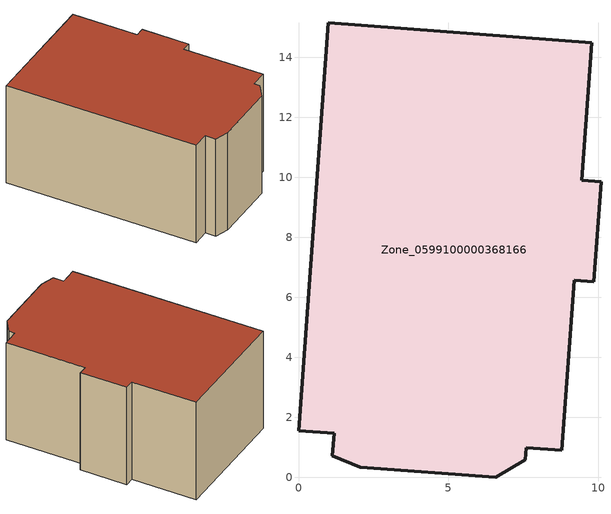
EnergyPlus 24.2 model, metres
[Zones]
Zone_0599100000368166
 floor ground (C_G): 0,1.54 1,15.15 9.78,14.49 9.44,9.9 10.09,9.85 9.84,6.52 9.19,6.57 8.78,0.9 7.59,0.99 7.56,0.59 6.57,0 2.07,0.33 1.13,0.71 1.19,1.46 z0
 wall outside (C_F): 2.07,0.33 6.57,0 7.56,0.59 7.59,0.99 8.78,0.9 9.19,6.57 9.84,6.52 10.09,9.85 9.44,9.9 9.78,14.49 1,15.15 0,1.54 1.19,1.46 1.13,0.71 2.07,0.33 z0:7.5
 roof outside (C_R): 1,15.15 0,1.54 1.19,1.46 1.13,0.71 2.07,0.33 6.57,0 7.56,0.59 7.59,0.99 8.78,0.9 9.19,6.57 9.84,6.52 10.09,9.85 9.44,9.9 9.78,14.49 z7.5
[BUILDING]
Pand.0599100000368166: North Axis=0; Terrain=City; Loads Convergence Tolerance Value=0.04; Temperature Convergence Tolerance Value=0.4; Solar Distribution=FullExterior; Maximum Number of Warmup Days=25; Minimum Number of Warmup Days=1
[Site:Location]
Rotterdam.The.Hague.AP_ZH_NLD Design_Conditions: Latitude=51.96; Longitude=4.45; Time Zone=1; Elevation=-4.5
[SITE:GROUNDTEMPERATURE:BUILDINGSURFACE]
18, 18, 18, 18, 18, 18, 18, 18, 18, 18, 18, 18
[MATERIAL] Thermal Absorptance=0.9; Solar Absorptance=0.7; Visible Absorptance=0.7
Name | Roughness | Thickness | Conductivity | Density | Specific Heat
G.D.1992-2005 | MediumSmooth | 0.15 | 0.06 | 540 | 1210
F.D.1992-2005 | Rough | 0.3 | 0.12 | 1920 | 840
R.D.1992-2005 | MediumRough | 0.2 | 0.08 | 1500 | 1000
[CONSTRUCTION]
C_G: G.D.1992-2005
C_F: F.D.1992-2005
C_R: R.D.1992-2005
[ZONE]
Zone_0599100000368166: Type=1; Multiplier=1; Ceiling Height=Autocalculate; Volume=Autocalculate; Floor Area=autocalculate; Part of Total Floor Area=Yes
[ZONEINFILTRATION:DESIGNFLOWRATE]
Infil_Zone_0599100000368166: Zone or ZoneList or Space or SpaceList=Zone_0599100000368166; Schedule=AlwaysOn; Design Flow Rate Calculation Method=Flow/Area; Flow Rate per Floor Area=0.0021; Constant Term Coefficient=1; Temperature Term Coefficient=0; Velocity Term Coefficient=0; Velocity Squared Term Coefficient=0
[HVACTEMPLATE:ZONE:IDEALLOADSAIRSYSTEM]
Zone_0599100000368166: Maximum Heating Supply Air Temperature=50; Minimum Cooling Supply Air Temperature=13; Maximum Heating Supply Air Humidity Ratio=0.0156; Minimum Cooling Supply Air Humidity Ratio=0.0077; Heating Limit=NoLimit; Cooling Limit=NoLimit; Dehumidification Control Type=ConstantSensibleHeatRatio; Cooling Sensible Heat Ratio=0.7; Dehumidification Setpoint=60; Humidification Control Type=None; Humidification Setpoint=30; Outdoor Air Method=None; Outdoor Air Flow Rate per Person=0.00944; Outdoor Air Flow Rate per Zone Floor Area=0; Outdoor Air Flow Rate per Zone=0; Demand Controlled Ventilation Type=None; Outdoor Air Economizer Type=NoEconomizer; Heat Recovery Type=None; Sensible Heat Recovery Effectiveness=0.7; Latent Heat Recovery Effectiveness=0.65
[ZONECONTROL:THERMOSTAT]
ThermostatControl_Zone_0599100000368166: Zone or ZoneList=Zone_0599100000368166; Control Type Schedule=DualSetpointControlType; Control 1=Thermostat_Zone_0599100000368166; Temperature Difference Between Cutout And Setpoint=0
[THERMOSTATSETPOINT:DUALSETPOINT]
Thermostat_Zone_0599100000368166: Heating Setpoint Temperature Schedule=HeatingSetpoint_Zone_0599100000368166; Cooling Setpoint Temperature Schedule=CoolingSetpoint_Zone_0599100000368166
[SCHEDULE:COMPACT]
HeatingSetpoint_Zone_0599100000368166: Through: 12/31, For: AllDays, Until: 24:00, 21
CoolingSetpoint_Zone_0599100000368166: Through: 12/31, For: AllDays, Until: 24:00, 24
DualSetpointControlType: Through: 12/31, For: AllDays, Until: 24:00, 4
AlwaysOn: Through: 12/31, For: AllDays, Until: 24:00, 1
